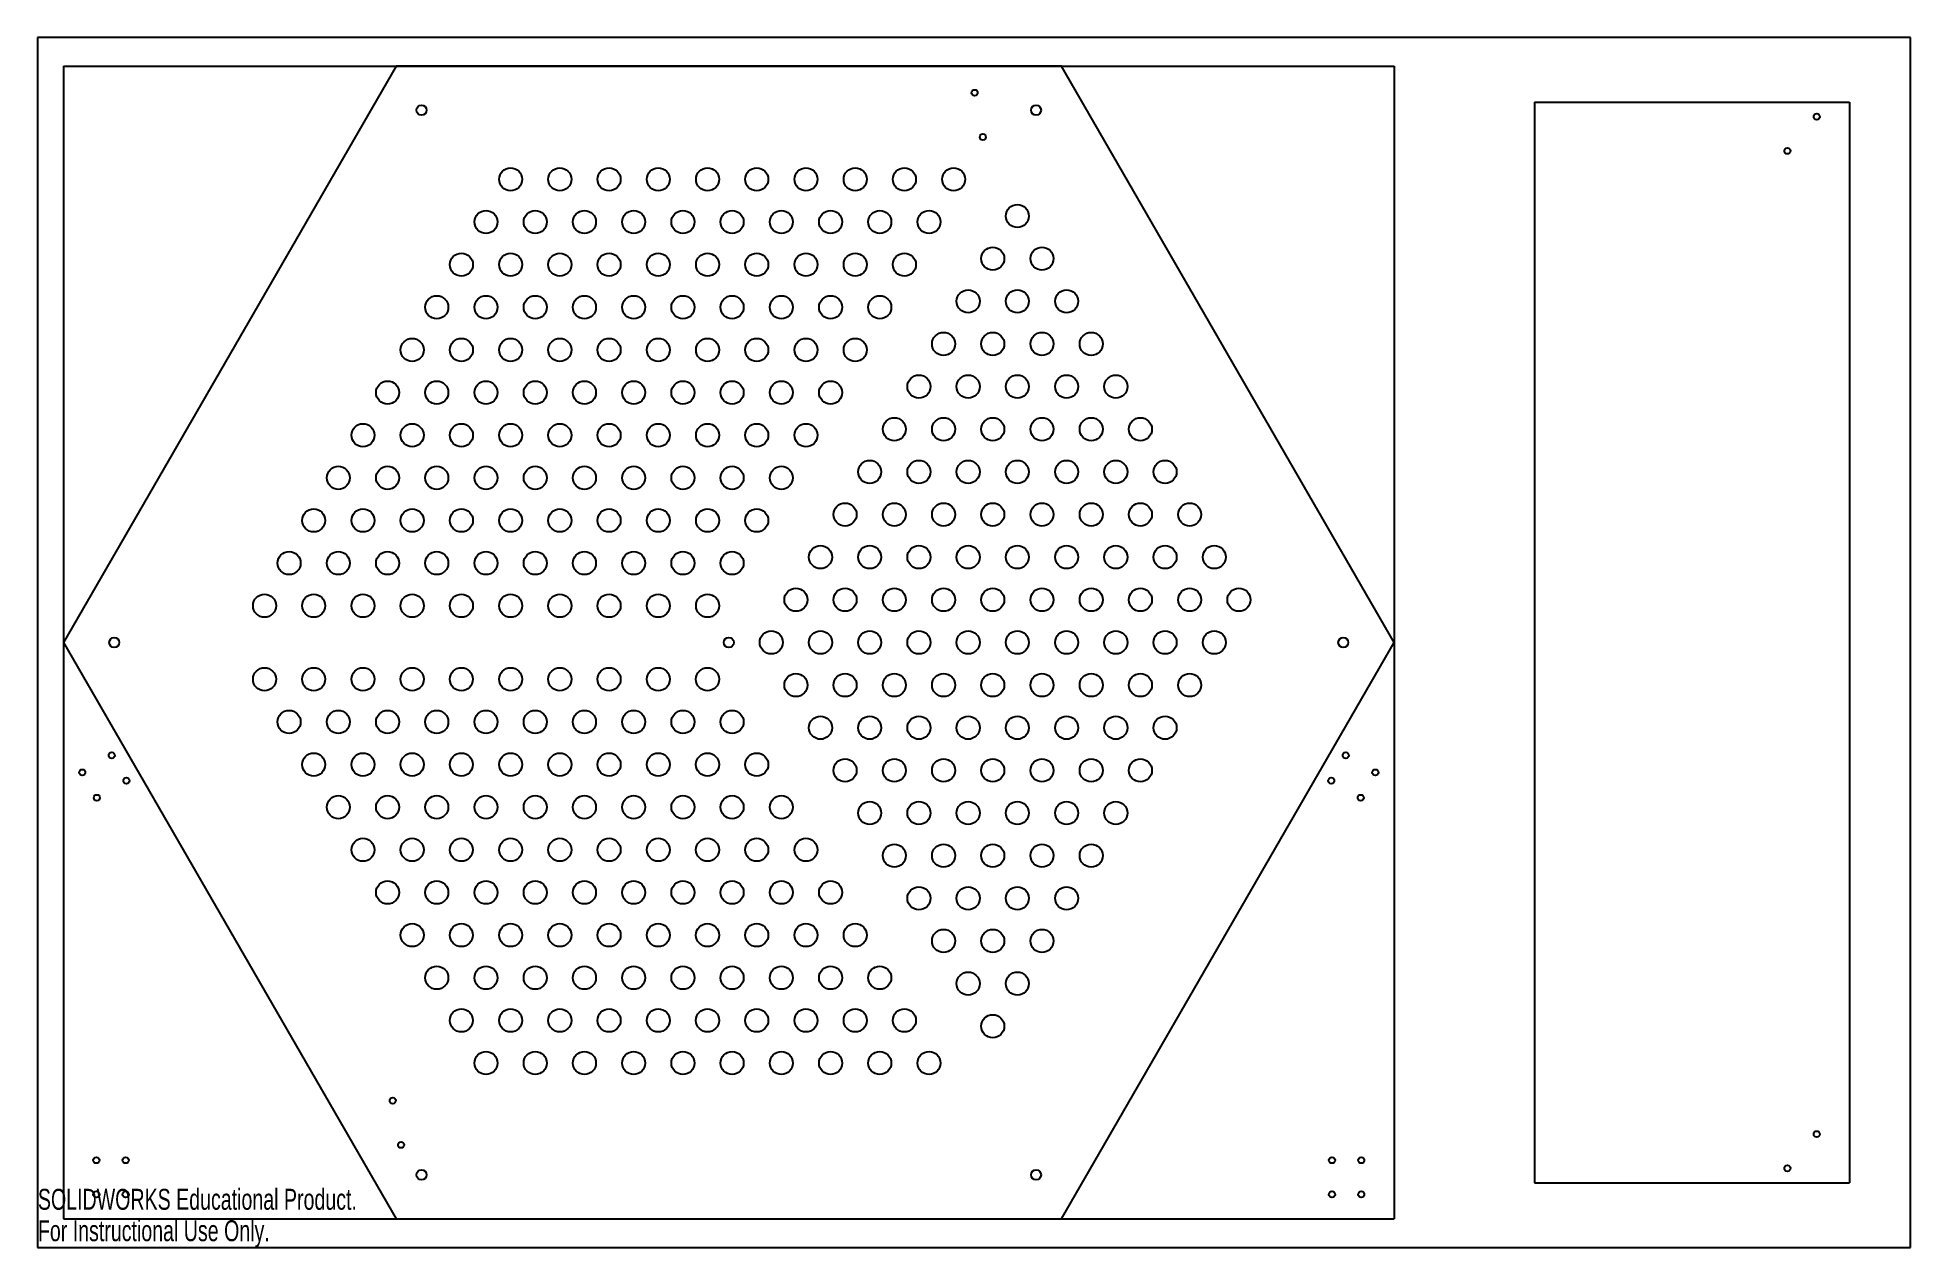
# Model space of a CAD drawing. Header units: inches. Extents: x 0 to 48, y 0 to 31.
import ezdxf

# ---------------------------------------------------------------- set-up
doc = ezdxf.new("R2010")
doc.units = ezdxf.units.IN
doc.header["$MEASUREMENT"] = 0
doc.styles.add('SLDTEXTSTYLE0', font='TXT', dxfattribs={"width": 0.7})

msp = doc.modelspace()

# ---------------------------------------------------------------- linework, layer by layer
at = {"color": 7, "linetype": 'Continuous', "lineweight": 25}
for p, q in [((47.989, 30.992), (-0.011, 30.992)), ((-0.011, 30.992), (-0.011, -0.008)), ((47.989, -0.008), (47.989, 30.992)), ((-0.011, -0.008), (47.989, -0.008))]:
    msp.add_line(p, q, dxfattribs=at)
at = {"color": 7, "linetype": 'Continuous'}
for p, q in [((9.181, 30.256), (0.657, 15.492)), ((0.657, 30.256), (34.753, 30.256)), ((0.657, 30.256), (0.657, 0.728)), ((26.229, 30.256), (9.181, 30.256)), ((34.753, 15.492), (26.229, 30.256)), ((34.753, 30.256), (34.753, 0.728)), ((38.354, 29.337), (46.425, 29.337)), ((38.354, 29.337), (38.354, 1.647)), ((46.425, 29.337), (46.425, 1.647)), ((0.657, 15.492), (9.181, 0.728)), ((26.229, 0.728), (34.753, 15.492)), ((38.354, 1.647), (46.425, 1.647)), ((0.657, 0.728), (34.753, 0.728)), ((9.181, 0.728), (26.229, 0.728))]:
    msp.add_line(p, q, dxfattribs=at)
at = {"color": 7, "linetype": 'Continuous', "lineweight": 25}
for centre, radius in [((24.003, 29.575), 0.0787), ((9.831, 29.13), 0.128), ((25.579, 29.13), 0.128), ((24.215, 28.442), 0.0787), ((12.114, 27.358), 0.295), ((13.375, 27.358), 0.295), ((14.637, 27.358), 0.295), ((15.898, 27.358), 0.295), ((17.16, 27.358), 0.295), ((18.421, 27.358), 0.295), ((19.683, 27.358), 0.295), ((20.944, 27.358), 0.295), ((22.205, 27.358), 0.295), ((23.467, 27.358), 0.295), ((11.483, 26.266), 0.295), ((12.745, 26.266), 0.295), ((14.006, 26.266), 0.295), ((15.268, 26.266), 0.295), ((16.529, 26.266), 0.295), ((17.79, 26.266), 0.295), ((19.052, 26.266), 0.295), ((20.313, 26.266), 0.295), ((21.575, 26.266), 0.295), ((22.836, 26.266), 0.295), ((25.1, 26.418), 0.295), ((10.853, 25.173), 0.295), ((12.114, 25.173), 0.295), ((13.375, 25.173), 0.295), ((14.637, 25.173), 0.295), ((15.898, 25.173), 0.295), ((17.16, 25.173), 0.295), ((18.421, 25.173), 0.295), ((19.683, 25.173), 0.295), ((20.944, 25.173), 0.295), ((22.205, 25.173), 0.295), ((24.47, 25.326), 0.295), ((25.731, 25.326), 0.295), ((23.839, 24.233), 0.295), ((25.1, 24.233), 0.295), ((26.362, 24.233), 0.295), ((10.222, 24.081), 0.295), ((11.483, 24.081), 0.295), ((12.745, 24.081), 0.295), ((14.006, 24.081), 0.295), ((15.268, 24.081), 0.295), ((16.529, 24.081), 0.295), ((17.79, 24.081), 0.295), ((19.052, 24.081), 0.295), ((20.313, 24.081), 0.295), ((21.575, 24.081), 0.295), ((9.591, 22.988), 0.295), ((10.853, 22.988), 0.295), ((12.114, 22.988), 0.295), ((13.375, 22.988), 0.295), ((14.637, 22.988), 0.295), ((15.898, 22.988), 0.295), ((17.16, 22.988), 0.295), ((18.421, 22.988), 0.295), ((19.683, 22.988), 0.295), ((20.944, 22.988), 0.295), ((23.208, 23.141), 0.295), ((24.47, 23.141), 0.295), ((25.731, 23.141), 0.295), ((26.992, 23.141), 0.295), ((8.96, 21.896), 0.295), ((10.222, 21.896), 0.295), ((11.483, 21.896), 0.295), ((12.745, 21.896), 0.295), ((14.006, 21.896), 0.295), ((15.268, 21.896), 0.295), ((16.529, 21.896), 0.295), ((17.79, 21.896), 0.295), ((19.052, 21.896), 0.295), ((20.313, 21.896), 0.295), ((22.577, 22.048), 0.295), ((23.839, 22.048), 0.295), ((25.1, 22.048), 0.295), ((26.362, 22.048), 0.295), ((27.623, 22.048), 0.295), ((21.947, 20.956), 0.295), ((23.208, 20.956), 0.295), ((24.47, 20.956), 0.295), ((25.731, 20.956), 0.295), ((26.992, 20.956), 0.295), ((28.254, 20.956), 0.295), ((8.33, 20.803), 0.295), ((9.591, 20.803), 0.295), ((10.853, 20.803), 0.295), ((12.114, 20.803), 0.295), ((13.375, 20.803), 0.295), ((14.637, 20.803), 0.295), ((15.898, 20.803), 0.295), ((17.16, 20.803), 0.295), ((18.421, 20.803), 0.295), ((19.683, 20.803), 0.295), ((7.699, 19.711), 0.295), ((8.96, 19.711), 0.295), ((10.222, 19.711), 0.295), ((11.483, 19.711), 0.295), ((12.745, 19.711), 0.295), ((14.006, 19.711), 0.295), ((15.268, 19.711), 0.295), ((16.529, 19.711), 0.295), ((17.79, 19.711), 0.295), ((19.052, 19.711), 0.295), ((21.316, 19.863), 0.295), ((22.577, 19.863), 0.295), ((23.839, 19.863), 0.295), ((25.1, 19.863), 0.295), ((26.362, 19.863), 0.295), ((27.623, 19.863), 0.295), ((28.885, 19.863), 0.295), ((7.068, 18.619), 0.295), ((8.33, 18.619), 0.295), ((9.591, 18.619), 0.295), ((10.853, 18.619), 0.295), ((12.114, 18.619), 0.295), ((13.375, 18.619), 0.295), ((14.637, 18.619), 0.295), ((15.898, 18.619), 0.295), ((17.16, 18.619), 0.295), ((18.421, 18.619), 0.295), ((20.685, 18.771), 0.295), ((21.947, 18.771), 0.295), ((23.208, 18.771), 0.295), ((24.47, 18.771), 0.295), ((25.731, 18.771), 0.295), ((26.992, 18.771), 0.295), ((28.254, 18.771), 0.295), ((29.515, 18.771), 0.295), ((6.438, 17.526), 0.295), ((7.699, 17.526), 0.295), ((8.96, 17.526), 0.295), ((10.222, 17.526), 0.295), ((11.483, 17.526), 0.295), ((12.745, 17.526), 0.295), ((14.006, 17.526), 0.295), ((15.268, 17.526), 0.295), ((16.529, 17.526), 0.295), ((17.79, 17.526), 0.295), ((20.055, 17.679), 0.295), ((21.316, 17.679), 0.295), ((22.577, 17.679), 0.295), ((23.839, 17.679), 0.295), ((25.1, 17.679), 0.295), ((26.362, 17.679), 0.295), ((27.623, 17.679), 0.295), ((28.885, 17.679), 0.295), ((30.146, 17.679), 0.295), ((19.424, 16.586), 0.295), ((20.685, 16.586), 0.295), ((21.947, 16.586), 0.295), ((23.208, 16.586), 0.295), ((24.47, 16.586), 0.295), ((25.731, 16.586), 0.295), ((26.992, 16.586), 0.295), ((28.254, 16.586), 0.295), ((29.515, 16.586), 0.295), ((30.777, 16.586), 0.295), ((5.807, 16.434), 0.295), ((7.068, 16.434), 0.295), ((8.33, 16.434), 0.295), ((9.591, 16.434), 0.295), ((10.853, 16.434), 0.295), ((12.114, 16.434), 0.295), ((13.375, 16.434), 0.295), ((14.637, 16.434), 0.295), ((15.898, 16.434), 0.295), ((17.16, 16.434), 0.295), ((1.957, 15.492), 0.128), ((17.705, 15.492), 0.128), ((18.793, 15.494), 0.295), ((20.055, 15.494), 0.295), ((21.316, 15.494), 0.295), ((22.577, 15.494), 0.295), ((23.839, 15.494), 0.295), ((25.1, 15.494), 0.295), ((26.362, 15.494), 0.295), ((27.623, 15.494), 0.295), ((28.885, 15.494), 0.295), ((30.146, 15.494), 0.295), ((33.453, 15.492), 0.128), ((5.807, 14.551), 0.295), ((7.068, 14.551), 0.295), ((8.33, 14.551), 0.295), ((9.591, 14.551), 0.295), ((10.852, 14.551), 0.295), ((12.114, 14.551), 0.295), ((13.375, 14.551), 0.295), ((14.637, 14.551), 0.295), ((15.898, 14.551), 0.295), ((17.159, 14.551), 0.295), ((19.424, 14.401), 0.295), ((20.685, 14.401), 0.295), ((21.947, 14.401), 0.295), ((23.208, 14.401), 0.295), ((24.47, 14.401), 0.295), ((25.731, 14.401), 0.295), ((26.992, 14.401), 0.295), ((28.254, 14.401), 0.295), ((29.515, 14.401), 0.295), ((6.437, 13.458), 0.295), ((7.699, 13.458), 0.295), ((8.96, 13.458), 0.295), ((10.222, 13.458), 0.295), ((11.483, 13.458), 0.295), ((12.744, 13.458), 0.295), ((14.006, 13.458), 0.295), ((15.267, 13.458), 0.295), ((16.529, 13.458), 0.295), ((17.79, 13.458), 0.295), ((20.055, 13.309), 0.295), ((21.316, 13.309), 0.295), ((22.577, 13.309), 0.295), ((23.839, 13.309), 0.295), ((25.1, 13.309), 0.295), ((26.362, 13.309), 0.295), ((27.623, 13.309), 0.295), ((28.885, 13.309), 0.295), ((7.068, 12.366), 0.295), ((8.33, 12.366), 0.295), ((9.591, 12.366), 0.295), ((10.852, 12.366), 0.295), ((12.114, 12.366), 0.295), ((13.375, 12.366), 0.295), ((14.637, 12.366), 0.295), ((15.898, 12.366), 0.295), ((17.159, 12.366), 0.295), ((18.421, 12.366), 0.295), ((20.685, 12.216), 0.295), ((21.947, 12.216), 0.295), ((23.208, 12.216), 0.295), ((24.47, 12.216), 0.295), ((25.731, 12.216), 0.295), ((26.992, 12.216), 0.295), ((28.254, 12.216), 0.295), ((7.699, 11.274), 0.295), ((8.96, 11.274), 0.295), ((10.222, 11.274), 0.295), ((11.483, 11.274), 0.295), ((12.744, 11.274), 0.295), ((14.006, 11.274), 0.295), ((15.267, 11.274), 0.295), ((16.529, 11.274), 0.295), ((17.79, 11.274), 0.295), ((19.052, 11.274), 0.295), ((21.316, 11.124), 0.295), ((22.577, 11.124), 0.295), ((23.839, 11.124), 0.295), ((25.1, 11.124), 0.295), ((26.362, 11.124), 0.295), ((27.623, 11.124), 0.295), ((8.33, 10.181), 0.295), ((9.591, 10.181), 0.295), ((10.852, 10.181), 0.295), ((12.114, 10.181), 0.295), ((13.375, 10.181), 0.295), ((14.637, 10.181), 0.295), ((15.898, 10.181), 0.295), ((17.159, 10.181), 0.295), ((18.421, 10.181), 0.295), ((19.682, 10.181), 0.295), ((21.947, 10.032), 0.295), ((23.208, 10.032), 0.295), ((24.47, 10.032), 0.295), ((25.731, 10.032), 0.295), ((26.992, 10.032), 0.295), ((8.96, 9.089), 0.295), ((10.222, 9.089), 0.295), ((11.483, 9.089), 0.295), ((12.744, 9.089), 0.295), ((14.006, 9.089), 0.295), ((15.267, 9.089), 0.295), ((16.529, 9.089), 0.295), ((17.79, 9.089), 0.295), ((19.052, 9.089), 0.295), ((20.313, 9.089), 0.295), ((22.577, 8.939), 0.295), ((23.839, 8.939), 0.295), ((25.1, 8.939), 0.295), ((26.362, 8.939), 0.295), ((9.591, 7.996), 0.295), ((10.852, 7.996), 0.295), ((12.114, 7.996), 0.295), ((13.375, 7.996), 0.295), ((14.637, 7.996), 0.295), ((15.898, 7.996), 0.295), ((17.159, 7.996), 0.295), ((18.421, 7.996), 0.295), ((19.682, 7.996), 0.295), ((20.944, 7.996), 0.295), ((23.208, 7.847), 0.295), ((24.47, 7.847), 0.295), ((25.731, 7.847), 0.295), ((10.222, 6.904), 0.295), ((11.483, 6.904), 0.295), ((12.744, 6.904), 0.295), ((14.006, 6.904), 0.295), ((15.267, 6.904), 0.295), ((16.529, 6.904), 0.295), ((17.79, 6.904), 0.295), ((19.052, 6.904), 0.295), ((20.313, 6.904), 0.295), ((21.574, 6.904), 0.295), ((23.839, 6.754), 0.295), ((25.1, 6.754), 0.295), ((10.852, 5.811), 0.295), ((12.114, 5.811), 0.295), ((13.375, 5.811), 0.295), ((14.637, 5.811), 0.295), ((15.898, 5.811), 0.295), ((17.159, 5.811), 0.295), ((18.421, 5.811), 0.295), ((19.682, 5.811), 0.295), ((20.944, 5.811), 0.295), ((22.205, 5.811), 0.295), ((24.47, 5.662), 0.295), ((11.483, 4.719), 0.295), ((12.744, 4.719), 0.295), ((14.006, 4.719), 0.295), ((15.267, 4.719), 0.295), ((16.529, 4.719), 0.295), ((17.79, 4.719), 0.295), ((19.052, 4.719), 0.295), ((20.313, 4.719), 0.295), ((21.574, 4.719), 0.295), ((22.836, 4.719), 0.295), ((9.095, 3.755), 0.0787), ((9.307, 2.622), 0.0787), ((9.831, 1.854), 0.128), ((25.579, 1.854), 0.128)]:
    msp.add_circle(centre, radius, dxfattribs=at)
at = {"color": 7, "linetype": 'Continuous'}
for centre in [(45.585, 28.962), (44.835, 28.087), (1.894, 12.601), (33.517, 12.601), (1.136, 12.164), (2.268, 11.952), (33.142, 11.952), (34.274, 12.164), (1.51, 11.514), (33.9, 11.514), (45.585, 2.897), (1.498, 2.228), (2.248, 2.228), (33.162, 2.228), (33.912, 2.228), (44.835, 2.022), (1.498, 1.354), (2.248, 1.354), (33.162, 1.354), (33.912, 1.354)]:
    msp.add_circle(centre, 0.0787, dxfattribs=at)

# ---------------------------------------------------------------- texts
at = {"color": 7, "linetype": 'Continuous', "char_height": 0.5363, "attachment_point": 1, "style": 'SLDTEXTSTYLE0'}
for s, insert in [('SOLIDWORKS Educational Product.', (0, 1.496)), ('For Instructional Use Only.', (0, 0.691))]:
    msp.add_mtext(s, dxfattribs=dict(at, insert=insert))

doc.saveas('drawing.dxf')
